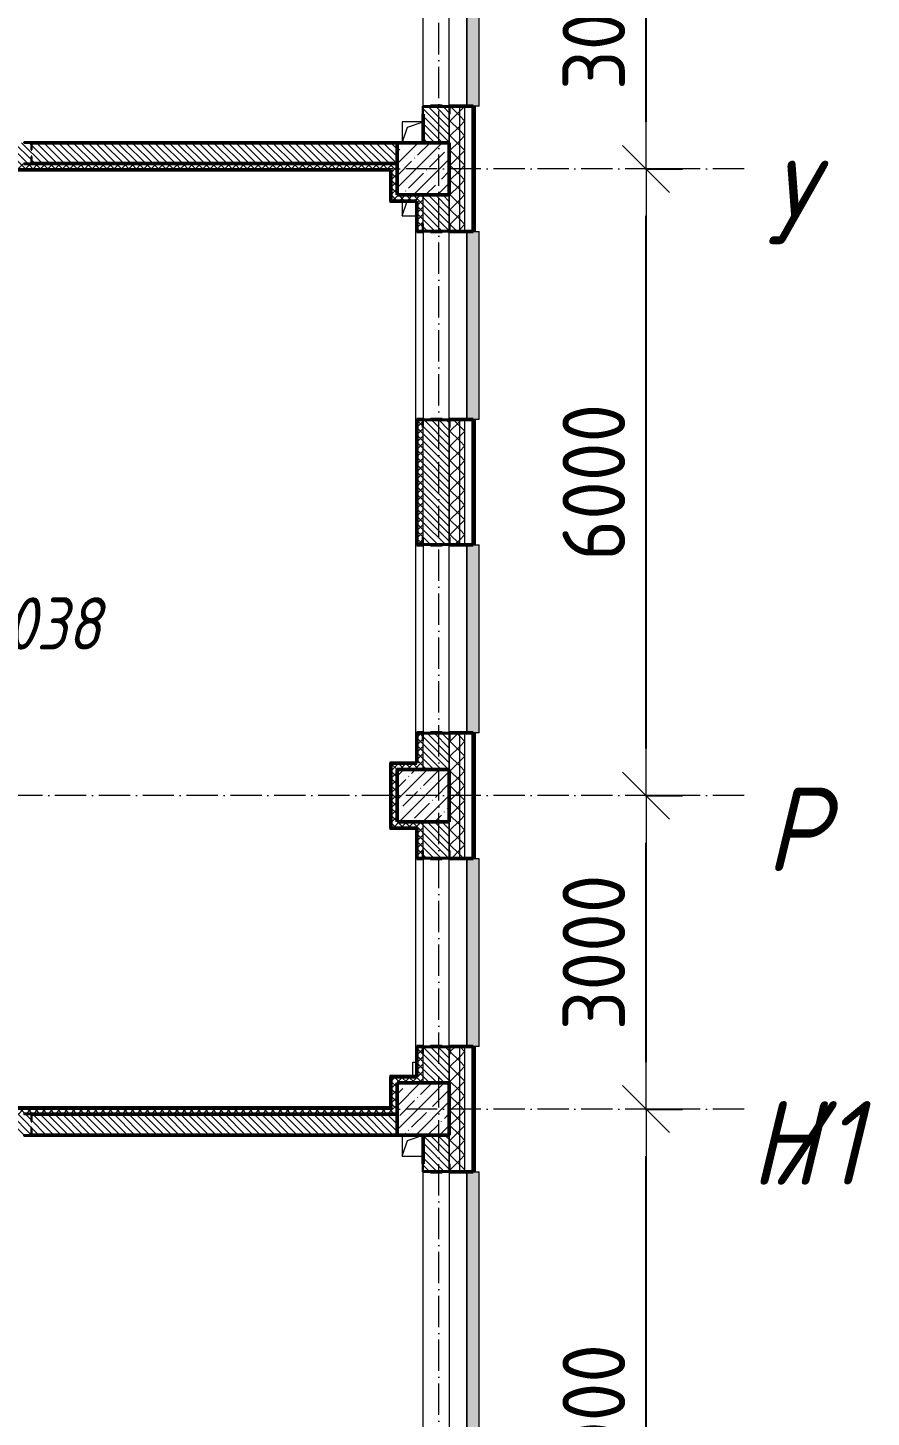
# Model space of a CAD drawing. Header units: millimetres. Extents: x 2294 to 908349, y -83289 to 219220.
# Drawn here: x 104775 to 112855, y 28406 to 41706 of the extents above; entities that cross this region are included whole.
import ezdxf

# ---------------------------------------------------------------- set-up
doc = ezdxf.new("R2010")
doc.units = ezdxf.units.MM
doc.linetypes.add('50_200_ШТРИХ_1Т_ш5_п1_п1_', pattern=[700, 500, -100, 0, -100])
for name, color, linetype, lineweight in [('A-____-____-DIMS', 7, 'Continuous', 9), ('A-FLOR-____-OTLN', 7, 'Continuous', 9), ('A-GENM-____-MCUT', 7, 'Continuous', 25), ('A-GENM-____-OTLN', 7, 'Continuous', 9), ('A-GENM-____-OTLN-1', 7, 'Continuous', 25), ('A-GLAZ-____-OTLN', 7, 'Continuous', 9), ('A-WALL-____-MCUT-2', 7, 'Continuous', 50), ('A-WALL-____-MCUT-3', 7, 'Continuous', 9), ('A-WALL-____-OTLN', 7, 'Continuous', 9), ('A-WALL-____-PATT-1', 7, 'Continuous', 9), ('A-WALL-FNSH-MCUT-1', 7, 'Continuous', 9), ('S-COLS-____-MCUT', 7, 'Continuous', 50), ('S-COLS-____-OTLN', 7, 'Continuous', 9), ('S-GRID-____-IDEN', 7, 'Continuous', 9), ('S-GRID-____-OTLN-1', 7, '50_200_ШТРИХ_1Т_ш5_п1_п1_', 9), ('Марки помещений', 7, 'Continuous', 9)]:
    doc.layers.add(name, color=color, linetype=linetype, lineweight=lineweight)
doc.layers.add('A-GLAZ-____-OTLN-1', color=7, linetype='Continuous', lineweight=9, true_color=0xc0c0c0)
doc.layers.add('A-WALL-____-PATT-2', color=7, linetype='Continuous', lineweight=9, true_color=0x787878)
doc.styles.add('ISOCPEUR_I', font='isocpeui.ttf', dxfattribs={"width": 0.9, "height": 2.5})
doc.styles.add('ISOCPEUR_I_3', font='isocpeui.ttf', dxfattribs={"width": 0.85, "height": 2.2})
doc.styles.add('СПДС', font='isocpeur.ttf', dxfattribs={"width": 0.9})
doc.dimstyles.new('Размера А3', dxfattribs={"dimtxt": 800, "dimasz": 450, "dimexe": 350, "dimexo": 100, "dimgap": 200, "dimtad": 1, "dimdec": 0, "dimrnd": 10, "dimzin": 0, "dimdsep": 46, "dimtxsty": 'СПДС', "dimblk": 'ARROWHEAD_6', "dimcen": 1, "dimclrd": 5, "dimclre": 5, "dimclrt": 5, "dimazin": 0, "dimtfac": 1, "dimtdec": 0, "dimtmove": 2, "dimatfit": 3, "dimfxl": 1, "dimtolj": 1, "dimtzin": 0, "dimarcsym": 0})
pattern_1 = [(135, (7562.787, 6025.276), (-35.35534, -35.35534), [])]
pattern_2 = [(45, (7562.787, 6025.276), (-35.35534, 35.35534), []), (135, (7562.787, 6025.276), (-35.35534, -35.35534), [])]
pattern_3 = [(45, (7562.79, 6025.28), (-70.71068, 70.71068), []), (135, (7562.79, 6025.28), (-70.71068, -70.71068), [])]

# ---------------------------------------------------------------- blocks, each defined once
blk = doc.blocks.new('BSC_Колонна _Прямоугольная - 500х500-V26-АР1_План отверстий 2 этажа в осях 1-64_А-ГГ')
at = {"layer": 'S-COLS-____-OTLN'}
h = blk.add_hatch(dxfattribs=at)
h.set_pattern_fill('FP_55', color=256, style=0, pattern_type=2)
h.set_pattern_definition([(45, (-101000, -25331.04), (-114.04925, 114.04925), []), (45, (-100885.95, -25331.04), (-114.04925, 114.04925), [201.613, -40.323, 3.353, -36.97])])
h.paths.add_polyline_path([(-250, -250), (250, -250), (250, 250), (-250, 250)], flags=0)
at = {"layer": 'S-COLS-____-MCUT'}
for p, q in [((250, 250), (-250, 250)), ((-250, 250), (-250, -250)), ((250, -250), (250, 250)), ((-250, -250), (250, -250))]:
    blk.add_line(p, q, dxfattribs=at)
blk = doc.blocks.new('BSC_Колонна _Прямоугольная - 500х500-V28-АР1_План отверстий 2 этажа в осях 1-64_А-ГГ')
at = {"layer": 'S-COLS-____-OTLN'}
h = blk.add_hatch(dxfattribs=at)
h.set_pattern_fill('FP_57', color=256, style=0, pattern_type=2)
h.set_pattern_definition([(45, (-101000, -34331.04), (-114.04925, 114.04925), []), (45, (-100885.95, -34331.04), (-114.04925, 114.04925), [201.613, -40.323, 3.353, -36.97])])
h.paths.add_polyline_path([(-250, -250), (250, -250), (250, 250), (-250, 250), (-250, -55)], flags=0)
at = {"layer": 'S-COLS-____-MCUT'}
for p, q in [((250, 250), (-250, 250)), ((-250, 250), (-250, -250)), ((250, -250), (250, 250)), ((-250, -250), (250, -250))]:
    blk.add_line(p, q, dxfattribs=at)
blk = doc.blocks.new('BSC_Колонна _Прямоугольная - 500х500-V34-АР1_План отверстий 2 этажа в осях 1-64_А-ГГ')
at = {"layer": 'S-COLS-____-OTLN'}
h = blk.add_hatch(dxfattribs=at)
h.set_pattern_fill('FP_63', color=256, style=0, pattern_type=2)
h.set_pattern_definition([(45, (-101000, -28331.04), (-114.04925, 114.04925), []), (45, (-100885.95, -28331.04), (-114.04925, 114.04925), [201.613, -40.323, 3.353, -36.97])])
h.paths.add_polyline_path([(-250, -250), (250, -250), (250, 250), (-250, 250), (-250, -75)], flags=0)
at = {"layer": 'S-COLS-____-MCUT'}
for p, q in [((250, 250), (-250, 250)), ((-250, 250), (-250, -250)), ((250, -250), (250, 250)), ((-250, -250), (250, -250))]:
    blk.add_line(p, q, dxfattribs=at)
blk = doc.blocks.new('Фахверк_СКБ_Уголок - 250_2700-27497298-АР1_План отверстий 2 этажа в осях 1-64_А-ГГ')
at = {"layer": 'A-GENM-____-MCUT'}
for p, q in [((200, 181), (125, 181)), ((125, 181), (125, 106)), ((131, 106), (131, 175)), ((131, 175), (200, 175)), ((200, 175), (200, 181)), ((125, 106), (131, 106)), ((131, -6), (125, -6)), ((125, -6), (125, -81)), ((125, -81), (200, -81)), ((131, -75), (131, -6)), ((200, -75), (131, -75)), ((200, -81), (200, -75))]:
    blk.add_line(p, q, dxfattribs=at)
blk = doc.blocks.new('Фахверк_СКБ_Уголок - 200_3550-28267367-АР1_План отверстий 2 этажа в осях 1-64_А-ГГ')
at = {"layer": 'A-GENM-____-MCUT'}
for p, q in [((200, 156), (125, 156)), ((125, 156), (125, 81)), ((131, 81), (131, 150)), ((131, 150), (200, 150)), ((200, 150), (200, 156)), ((125, 81), (131, 81)), ((131, 19), (125, 19)), ((125, 19), (125, -56)), ((131, -50), (131, 19)), ((125, -56), (200, -56)), ((200, -50), (131, -50)), ((200, -56), (200, -50))]:
    blk.add_line(p, q, dxfattribs=at)
blk = doc.blocks.new('AR_Отверстие прямоугольное _в плите_ - AR_Отверстие прямоугольное _в плите_-V168-АР1_План отверстий 2 этажа в осях 1-64_А-ГГ')
at = {"layer": 'A-GENM-____-OTLN'}
for p, q in [((100, 100), (-100, 100)), ((-100, 100), (-100, -100)), ((-100, -100), (-50, 50)), ((-50, 50), (100, 100))]:
    blk.add_line(p, q, dxfattribs=at)
blk = doc.blocks.new('AR_Отверстие прямоугольное _в плите_ - AR_Отверстие прямоугольное _в плите_-30511571-АР1_План отверстий 2 этажа в осях 1-64_А-ГГ')
at = {"layer": 'A-GENM-____-OTLN'}
for p, q in [((-100, 30), (-100, -100)), ((-100, -100), (-57, 30)), ((-100, -100), (30, -100))]:
    blk.add_line(p, q, dxfattribs=at)
blk = doc.blocks.new('AR_Отверстие прямоугольное _в плите_ - AR_Отверстие прямоугольное _в плите_-30511543-АР1_План отверстий 2 этажа в осях 1-64_А-ГГ')
at = {"layer": 'A-GENM-____-OTLN'}
for p, q in [((-100, 100), (-100, -100)), ((-100, -100), (-50, 50)), ((-50, 50), (100, 100)), ((-100, -100), (100, -100))]:
    blk.add_line(p, q, dxfattribs=at)
blk = doc.blocks.new('Отлив_СКБ - Отлив витража_120_НВФ-V194-АР1_План отверстий 2 этажа в осях 1-64_А-ГГ')
at = {"layer": 'A-GLAZ-____-OTLN-1'}
for points in [[(1800, -2), (1800, 0), (0, 0), (0, -2), (1544, -2)], [(1544, -120), (1800, -120), (1800, -2), (0, -2), (0, -120)]]:
    blk.add_hatch(color=256, dxfattribs=at).paths.add_polyline_path(points, flags=0)
at = {"layer": 'A-GLAZ-____-OTLN'}
for p, q in [((0, 0), (1800, 0)), ((1800, -2), (0, -2)), ((0, -120), (0, -83)), ((0, -120), (1800, -120)), ((1800, -83), (1800, -120))]:
    blk.add_line(p, q, dxfattribs=at)
blk = doc.blocks.new('Отлив_СКБ - Отлив витража_120_НВФ-31885688-АР1_План отверстий 2 этажа в осях 1-64_А-ГГ')
at = {"layer": 'A-GLAZ-____-OTLN-1'}
for points in [[(4113, -2), (4800, -2), (4800, 0), (0, 0), (0, -2), (2345, -2)], [(4113, -120), (4800, -120), (4800, -2), (0, -2), (0, -120), (2345, -120)]]:
    blk.add_hatch(color=256, dxfattribs=at).paths.add_polyline_path(points, flags=0)
at = {"layer": 'A-GLAZ-____-OTLN'}
for p, q in [((0, 0), (4800, 0)), ((4800, -2), (0, -2)), ((0, -120), (0, -83)), ((0, -120), (4800, -120)), ((4800, -83), (4800, -120))]:
    blk.add_line(p, q, dxfattribs=at)
blk = doc.blocks.new('2floor')
at = {"layer": 'A-WALL-____-PATT-1'}
h = blk.add_hatch(dxfattribs=at)
h.set_pattern_fill('FP_1', color=256, style=0, pattern_type=2)
h.set_pattern_definition(pattern_3)
h.paths.add_polyline_path([(108913, 4006), (108913, 4956), (108819, 4956), (108819, 4881), (108813, 4881), (108813, 4006)], flags=0)
h.paths.add_polyline_path([(108819, 6756), (108913, 6756), (108913, 7956), (108819, 7956), (108819, 7881), (108813, 7881), (108813, 6831), (108819, 6831), (108819, 6761)], flags=0)
h.paths.add_polyline_path([(108819, 9756), (108913, 9756), (108913, 10956), (108819, 10956), (108819, 10881), (108813, 10881), (108813, 9831), (108819, 9831), (108819, 9762)], flags=0)
h.paths.add_polyline_path([(108913, 12756), (108913, 13956), (108819, 13956), (108819, 13881), (108813, 13881), (108813, 12831), (108819, 12831), (108819, 12756)], flags=0)
h.paths.add_polyline_path([(108913, 15756), (108913, 16956), (108819, 16956), (108819, 16881), (108813, 16881), (108813, 15831), (108819, 15831), (108819, 15756)], flags=0)
h.paths.add_polyline_path([(108913, 18756), (108913, 19956), (108819, 19956), (108819, 19881), (108813, 19881), (108813, 18831), (108819, 18831), (108819, 18756)], flags=0)
h.paths.add_polyline_path([(108819, 21756), (108913, 21756), (108913, 22956), (108819, 22956), (108819, 22881), (108813, 22881), (108813, 21831), (108819, 21831), (108819, 21762)], flags=0)
h.paths.add_polyline_path([(108819, 24756), (108913, 24756), (108913, 25956), (108819, 25956), (108819, 25881), (108813, 25881), (108813, 24831), (108819, 24831), (108819, 24762)], flags=0)
h.paths.add_polyline_path([(108913, 30756), (108913, 31956), (108819, 31956), (108819, 31881), (108813, 31881), (108813, 30831), (108819, 30831), (108819, 30756)], flags=0)
h.paths.add_polyline_path([(108819, 33756), (108913, 33756), (108913, 34956), (108819, 34956), (108819, 34881), (108813, 34881), (108813, 33831), (108819, 33831), (108819, 33762)], flags=0)
h.paths.add_polyline_path([(108819, 36756), (108913, 36756), (108913, 37956), (108819, 37956), (108819, 37881), (108813, 37881), (108813, 36831), (108819, 36831), (108819, 36762)], flags=0)
h.paths.add_polyline_path([(108913, 39756), (108913, 40956), (108819, 40956), (108819, 40881), (108813, 40881), (108813, 39831), (108819, 39831), (108819, 39756)], flags=0)
h.paths.add_polyline_path([(108819, 42756), (108913, 42756), (108913, 43956), (108819, 43956), (108819, 43881), (108813, 43881), (108813, 42831), (108819, 42831), (108819, 42762)], flags=0)
h.paths.add_polyline_path([(108913, 45756), (108913, 46956), (108819, 46956), (108819, 46881), (108813, 46881), (108813, 45831), (108819, 45831), (108819, 45756)], flags=0)
h.paths.add_polyline_path([(108819, 51756), (108913, 51756), (108913, 52821), (108813, 52821), (108813, 51831), (108819, 51831), (108819, 51762)], flags=0)
h = blk.add_hatch(dxfattribs=at)
h.set_pattern_fill('FP_1', color=256, style=0, pattern_type=2)
h.set_pattern_definition(pattern_3)
h.paths.add_polyline_path([(108913, 3956), (108963, 3956), (108963, 4956), (108913, 4956), (108913, 4006)], flags=0)
h.paths.add_polyline_path([(108913, 6756), (108963, 6756), (108963, 7956), (108913, 7956), (108913, 6761)], flags=0)
h.paths.add_polyline_path([(108963, 9756), (108963, 10956), (108913, 10956), (108913, 9756)], flags=0)
h.paths.add_polyline_path([(108913, 12756), (108963, 12756), (108963, 13956), (108913, 13956), (108913, 12781)], flags=0)
h.paths.add_polyline_path([(108913, 15756), (108963, 15756), (108963, 16956), (108913, 16956), (108913, 16221)], flags=0)
h.paths.add_polyline_path([(108963, 18756), (108963, 19956), (108913, 19956), (108913, 18756)], flags=0)
h.paths.add_polyline_path([(108913, 21756), (108963, 21756), (108963, 22956), (108913, 22956), (108913, 22241)], flags=0)
h.paths.add_polyline_path([(108913, 24756), (108963, 24756), (108963, 25956), (108913, 25956), (108913, 25681)], flags=0)
h.paths.add_polyline_path([(108963, 30756), (108963, 31956), (108913, 31956), (108913, 30756)], flags=0)
h.paths.add_polyline_path([(108963, 33756), (108963, 34956), (108913, 34956), (108913, 33756)], flags=0)
h.paths.add_polyline_path([(108963, 36756), (108963, 37956), (108913, 37956), (108913, 36756)], flags=0)
h.paths.add_polyline_path([(108963, 39756), (108963, 40956), (108913, 40956), (108913, 39756)], flags=0)
h.paths.add_polyline_path([(108913, 42756), (108963, 42756), (108963, 43956), (108913, 43956), (108913, 42881)], flags=0)
h.paths.add_polyline_path([(108963, 45756), (108963, 46956), (108913, 46956), (108913, 45756)], flags=0)
h.paths.add_polyline_path([(108913, 51756), (108963, 51756), (108963, 52821), (108913, 52821), (108913, 52341)], flags=0)
h = blk.add_hatch(dxfattribs=at)
h.set_pattern_fill('FP_3', color=256, style=0, pattern_type=2)
h.set_pattern_definition([(45, (7562.79, 6025.28), (-85.53659, 85.53659), []), (45, (7619.81, 6025.28), (-85.53659, 85.53659), [])])
h.paths.add_polyline_path([(109043, 3856), (109063, 3856), (109063, 4956), (109043, 4956), (109043, 3876)], flags=0)
h.paths.add_polyline_path([(109063, 6756), (109063, 7956), (109043, 7956), (109043, 6756)], flags=0)
h.paths.add_polyline_path([(109063, 9756), (109063, 10956), (109043, 10956), (109043, 9756)], flags=0)
h.paths.add_polyline_path([(109063, 12756), (109063, 13956), (109043, 13956), (109043, 12756)], flags=0)
h.paths.add_polyline_path([(109043, 15756), (109063, 15756), (109063, 16956), (109043, 16956), (109043, 16221)], flags=0)
h.paths.add_polyline_path([(109043, 18756), (109063, 18756), (109063, 19956), (109043, 19956), (109043, 18801)], flags=0)
h.paths.add_polyline_path([(109043, 21756), (109063, 21756), (109063, 22956), (109043, 22956), (109043, 22241)], flags=0)
h.paths.add_polyline_path([(109043, 24756), (109063, 24756), (109063, 25956), (109043, 25956), (109043, 25681)], flags=0)
h.paths.add_polyline_path([(109063, 30756), (109063, 31956), (109043, 31956), (109043, 30756)], flags=0)
h.paths.add_polyline_path([(109043, 33756), (109063, 33756), (109063, 34956), (109043, 34956), (109043, 34281)], flags=0)
h.paths.add_polyline_path([(109043, 36756), (109063, 36756), (109063, 37956), (109043, 37956), (109043, 37721)], flags=0)
h.paths.add_polyline_path([(109043, 39756), (109063, 39756), (109063, 40956), (109043, 40956), (109043, 40301)], flags=0)
h.paths.add_polyline_path([(109063, 42756), (109063, 43956), (109043, 43956), (109043, 42756)], flags=0)
h.paths.add_polyline_path([(109043, 45756), (109063, 45756), (109063, 46956), (109043, 46956), (109043, 46321)], flags=0)
h.paths.add_polyline_path([(109063, 51756), (109063, 52821), (109043, 52821), (109043, 51756)], flags=0)
h = blk.add_hatch(dxfattribs=at)
h.set_pattern_fill('FP_6', color=256, style=0, pattern_type=2)
h.set_pattern_definition(pattern_1)
h.paths.add_polyline_path([(108744, 40606), (108813, 40606), (108813, 40950), (108744, 40950), (108744, 40956), (108632, 40956), (108632, 40950), (108563, 40950), (108563, 40606)], flags=0)
h.paths.add_polyline_path([(108744, 42756), (108744, 42762), (108813, 42762), (108813, 43106), (108563, 43106), (108563, 42762), (108632, 42762), (108632, 42756)], flags=0)
h = blk.add_hatch(dxfattribs=at)
h.set_pattern_fill('FP_6', color=256, style=0, pattern_type=2)
h.set_pattern_definition(pattern_1)
h.paths.add_polyline_path([(108313, 40406), (108313, 40606), (104813, 40606), (104813, 40537), (104807, 40537), (104807, 40606), (101313, 40606), (101313, 40406), (104807, 40406), (104807, 40475), (104813, 40475), (104813, 40406), (108295, 40406)], flags=0)
h = blk.add_hatch(dxfattribs=at)
h.set_pattern_fill('FP_6', color=256, style=0, pattern_type=2)
h.set_pattern_definition(pattern_1)
h.paths.add_polyline_path([(108744, 34606), (108813, 34606), (108813, 34950), (108744, 34950), (108744, 34956), (108632, 34956), (108632, 34950), (108563, 34950), (108563, 34606), (108736, 34606)], flags=0)
h.paths.add_polyline_path([(108744, 36756), (108744, 36762), (108813, 36762), (108813, 37950), (108744, 37950), (108744, 37956), (108632, 37956), (108632, 37950), (108563, 37950), (108563, 36762), (108632, 36762), (108632, 36756)], flags=0)
h.paths.add_polyline_path([(108744, 39756), (108744, 39762), (108813, 39762), (108813, 40106), (108563, 40106), (108563, 39762), (108632, 39762), (108632, 39756), (108736, 39756)], flags=0)
h = blk.add_hatch(dxfattribs=at)
h.set_pattern_fill('FP_6', color=256, style=0, pattern_type=2)
h.set_pattern_definition(pattern_1)
h.paths.add_polyline_path([(108736, 31606), (108813, 31606), (108813, 31950), (108744, 31950), (108744, 31956), (108632, 31956), (108632, 31950), (108563, 31950), (108563, 31606)], flags=0)
h.paths.add_polyline_path([(108736, 33756), (108744, 33756), (108744, 33762), (108813, 33762), (108813, 34106), (108563, 34106), (108563, 33762), (108632, 33762), (108632, 33756)], flags=0)
h = blk.add_hatch(dxfattribs=at)
h.set_pattern_fill('FP_6', color=256, style=0, pattern_type=2)
h.set_pattern_definition(pattern_1)
h.paths.add_polyline_path([(108295, 31106), (108313, 31106), (108313, 31306), (104813, 31306), (104813, 31237), (104807, 31237), (104807, 31306), (101313, 31306), (101313, 31106), (104807, 31106), (104807, 31175), (104813, 31175), (104813, 31106), (106527, 31106)], flags=0)
h = blk.add_hatch(dxfattribs=at)
h.set_pattern_fill('FP_6', color=256, style=0, pattern_type=2)
h.set_pattern_definition(pattern_1)
h.paths.add_polyline_path([(108563, 25606), (108813, 25606), (108813, 25950), (108744, 25950), (108744, 25956), (108632, 25956), (108632, 25950), (108563, 25950), (108563, 25681)], flags=0)
h.paths.add_polyline_path([(108744, 30756), (108744, 30762), (108813, 30762), (108813, 31106), (108563, 31106), (108563, 30762), (108632, 30762), (108632, 30756)], flags=0)
at = {"layer": 'A-WALL-____-PATT-2'}
h = blk.add_hatch(dxfattribs=at)
h.set_pattern_fill('FP_7', color=256, style=0, pattern_type=2)
h.set_pattern_definition(pattern_2)
h.paths.add_polyline_path([(108243, 40346), (108253, 40346), (108253, 40406), (104813, 40406), (104813, 40400), (104738, 40400), (104738, 40406), (101473, 40406), (101473, 40346), (106527, 40346)], flags=0)
h = blk.add_hatch(dxfattribs=at)
h.set_pattern_fill('FP_7', color=256, style=0, pattern_type=2)
h.set_pattern_definition(pattern_2)
h.paths.add_polyline_path([(108313, 40046), (108313, 40406), (108253, 40406), (108253, 40046), (108295, 40046)], flags=0)
h = blk.add_hatch(dxfattribs=at)
h.set_pattern_fill('FP_7', color=256, style=0, pattern_type=2)
h.set_pattern_definition(pattern_2)
h.paths.add_polyline_path([(108313, 40046), (108503, 40046), (108503, 40106), (108313, 40106)], flags=0)
h = blk.add_hatch(dxfattribs=at)
h.set_pattern_fill('FP_7', color=256, style=0, pattern_type=2)
h.set_pattern_definition(pattern_2)
h.paths.add_polyline_path([(108503, 34606), (108563, 34606), (108563, 34881), (108557, 34881), (108557, 34956), (108503, 34956), (108503, 34666)], flags=0)
h.paths.add_polyline_path([(108503, 36756), (108557, 36756), (108557, 36831), (108563, 36831), (108563, 37881), (108557, 37881), (108557, 37956), (108503, 37956), (108503, 36762)], flags=0)
h.paths.add_polyline_path([(108557, 39756), (108557, 39831), (108563, 39831), (108563, 40106), (108503, 40106), (108503, 39756)], flags=0)
h = blk.add_hatch(dxfattribs=at)
h.set_pattern_fill('FP_7', color=256, style=0, pattern_type=2)
h.set_pattern_definition(pattern_2)
h.paths.add_polyline_path([(108313, 34106), (108313, 34666), (108253, 34666), (108253, 34106), (108295, 34106)], flags=0)
h = blk.add_hatch(dxfattribs=at)
h.set_pattern_fill('FP_7', color=256, style=0, pattern_type=2)
h.set_pattern_definition(pattern_2)
h.paths.add_polyline_path([(108503, 34606), (108503, 34666), (108313, 34666), (108313, 34606), (108493, 34606)], flags=0)
h = blk.add_hatch(dxfattribs=at)
h.set_pattern_fill('FP_7', color=256, style=0, pattern_type=2)
h.set_pattern_definition(pattern_2)
h.paths.add_polyline_path([(108295, 34046), (108503, 34046), (108503, 34106), (108253, 34106), (108253, 34046)], flags=0)
h = blk.add_hatch(dxfattribs=at)
h.set_pattern_fill('FP_7', color=256, style=0, pattern_type=2)
h.set_pattern_definition(pattern_2)
h.paths.add_polyline_path([(108503, 31606), (108563, 31606), (108563, 31881), (108557, 31881), (108557, 31956), (108503, 31956), (108503, 31666)], flags=0)
h.paths.add_polyline_path([(108503, 33756), (108557, 33756), (108557, 33831), (108563, 33831), (108563, 34106), (108503, 34106), (108503, 33762)], flags=0)
h = blk.add_hatch(dxfattribs=at)
h.set_pattern_fill('FP_7', color=256, style=0, pattern_type=2)
h.set_pattern_definition(pattern_2)
h.paths.add_polyline_path([(108253, 31306), (108313, 31306), (108313, 31666), (108253, 31666), (108253, 31366)], flags=0)
h = blk.add_hatch(dxfattribs=at)
h.set_pattern_fill('FP_7', color=256, style=0, pattern_type=2)
h.set_pattern_definition(pattern_2)
h.paths.add_polyline_path([(108503, 31606), (108503, 31666), (108313, 31666), (108313, 31606), (108493, 31606)], flags=0)
h = blk.add_hatch(dxfattribs=at)
h.set_pattern_fill('FP_7', color=256, style=0, pattern_type=2)
h.set_pattern_definition(pattern_2)
h.paths.add_polyline_path([(108253, 31306), (108253, 31366), (101373, 31366), (101373, 31306), (104738, 31306), (104738, 31312), (104813, 31312), (104813, 31306), (108243, 31306)], flags=0)
at = {"layer": 'A-FLOR-____-OTLN'}
for p, q in [((108463, 31806), (108493, 31806)), ((108463, 31676), (108463, 31806))]:
    blk.add_line(p, q, dxfattribs=at)
at = {"layer": 'A-WALL-____-MCUT-2'}
for p, q in [((108563, 40881), (108563, 40606)), ((108744, 40956), (108632, 40956)), ((109043, 40956), (108819, 40956)), ((109043, 39756), (109043, 40956)), ((108313, 40606), (104813, 40606)), ((101473, 40346), (108253, 40346)), ((104813, 40406), (108313, 40406)), ((108253, 40046), (108253, 40346)), ((108503, 40046), (108253, 40046)), ((108503, 39756), (108503, 40046)), ((108503, 39756), (108557, 39756)), ((108632, 39756), (108744, 39756)), ((108819, 39756), (109043, 39756)), ((108557, 37956), (108503, 37956)), ((108503, 36756), (108503, 37956)), ((108744, 37956), (108632, 37956)), ((109043, 37956), (108819, 37956)), ((109043, 36756), (109043, 37956)), ((108503, 36756), (108557, 36756)), ((108632, 36756), (108744, 36756)), ((108819, 36756), (109043, 36756)), ((108557, 34956), (108503, 34956)), ((108503, 34666), (108503, 34956)), ((108744, 34956), (108632, 34956)), ((109043, 34956), (108819, 34956)), ((109043, 33756), (109043, 34956)), ((108253, 34666), (108253, 34046)), ((108503, 34666), (108253, 34666)), ((108253, 34046), (108503, 34046)), ((108503, 33756), (108503, 34046)), ((108503, 33756), (108557, 33756)), ((108632, 33756), (108744, 33756)), ((108819, 33756), (109043, 33756)), ((108557, 31956), (108503, 31956)), ((108503, 31666), (108503, 31956)), ((108744, 31956), (108632, 31956)), ((109043, 31956), (108819, 31956)), ((109043, 30756), (109043, 31956)), ((108253, 31666), (108503, 31666)), ((108253, 31366), (108253, 31666)), ((108253, 31366), (101373, 31366)), ((108313, 31306), (104813, 31306)), ((104813, 31106), (108313, 31106)), ((108563, 31106), (108563, 30831)), ((108632, 30756), (108744, 30756)), ((108819, 30756), (109043, 30756))]:
    blk.add_line(p, q, dxfattribs=at)
at = {"layer": 'A-WALL-____-MCUT-3'}
for p, q in [((108813, 40606), (108813, 40881)), ((108813, 40881), (108813, 40606)), ((108913, 39756), (108913, 40956)), ((108963, 39756), (108963, 40956)), ((108563, 39831), (108563, 40106)), ((108813, 39831), (108813, 40106)), ((108813, 40106), (108813, 39831)), ((108913, 36756), (108913, 37956)), ((108963, 36756), (108963, 37956)), ((108563, 36831), (108563, 37881)), ((108813, 36831), (108813, 37881)), ((108813, 37881), (108813, 36831)), ((108563, 34606), (108563, 34881)), ((108813, 34606), (108813, 34881)), ((108813, 34881), (108813, 34606)), ((108913, 33756), (108913, 34956)), ((108963, 33756), (108963, 34956)), ((108563, 33831), (108563, 34106)), ((108813, 33831), (108813, 34106)), ((108813, 34106), (108813, 33831)), ((108913, 30756), (108913, 31956)), ((108963, 30756), (108963, 31956)), ((108563, 31606), (108563, 31881)), ((108813, 31606), (108813, 31881)), ((108813, 31881), (108813, 31606)), ((108813, 30831), (108813, 31106)), ((108813, 31106), (108813, 30831))]:
    blk.add_line(p, q, dxfattribs=at)
at = {"layer": 'A-WALL-____-OTLN'}
for p, q in [((108563, 40956), (108563, 42756)), ((108813, 40956), (108813, 42756)), ((108493, 37956), (108493, 39756)), ((108563, 39756), (108563, 37956)), ((108813, 37956), (108813, 39756)), ((108493, 34956), (108493, 36756)), ((108563, 36756), (108563, 34956)), ((108813, 34956), (108813, 36756)), ((108493, 31956), (108493, 33756)), ((108563, 33756), (108563, 31956)), ((108813, 31956), (108813, 33756)), ((108563, 25956), (108563, 30756)), ((108813, 30756), (108813, 30756)), ((108813, 30756), (108813, 25956))]:
    blk.add_line(p, q, dxfattribs=at)
at = {"layer": 'A-WALL-FNSH-MCUT-1'}
for p, q in [((109063, 40956), (109043, 40956)), ((109043, 40956), (109043, 39756)), ((109063, 39756), (109063, 40956)), ((101483, 40336), (108243, 40336)), ((108243, 40336), (108243, 40036)), ((108243, 40036), (108493, 40036)), ((108493, 40036), (108493, 39756)), ((108493, 39756), (108503, 39756)), ((109043, 39756), (109063, 39756)), ((108493, 37956), (108493, 36756)), ((108503, 37956), (108493, 37956)), ((109063, 37956), (109043, 37956)), ((109043, 37956), (109043, 36756)), ((109063, 36756), (109063, 37956)), ((108493, 36756), (108503, 36756)), ((109043, 36756), (109063, 36756)), ((108493, 34956), (108493, 34676)), ((108503, 34956), (108493, 34956)), ((109063, 34956), (109043, 34956)), ((109043, 34956), (109043, 33756)), ((109063, 33756), (109063, 34956)), ((108243, 34676), (108243, 34036)), ((108493, 34676), (108243, 34676)), ((108243, 34036), (108493, 34036)), ((108493, 34036), (108493, 33756)), ((108493, 33756), (108503, 33756)), ((109043, 33756), (109063, 33756)), ((108493, 31956), (108493, 31676)), ((108503, 31956), (108493, 31956)), ((109063, 31956), (109043, 31956)), ((109043, 31956), (109043, 30756)), ((109063, 30756), (109063, 31956)), ((108493, 31676), (108243, 31676)), ((108243, 31676), (108243, 31376)), ((108243, 31376), (101383, 31376)), ((109043, 30756), (109063, 30756))]:
    blk.add_line(p, q, dxfattribs=at)
at = {"layer": 'A-GENM-____-OTLN'}
for name, p in [('AR_Отверстие прямоугольное _в плите_ - AR_Отверстие прямоугольное _в плите_-V168-АР1_План отверстий 2 этажа в осях 1-64_А-ГГ', (108463, 40706)), ('AR_Отверстие прямоугольное _в плите_ - AR_Отверстие прямоугольное _в плите_-30511571-АР1_План отверстий 2 этажа в осях 1-64_А-ГГ', (108463, 40006)), ('AR_Отверстие прямоугольное _в плите_ - AR_Отверстие прямоугольное _в плите_-30511543-АР1_План отверстий 2 этажа в осях 1-64_А-ГГ', (108463, 31006))]:
    blk.add_blockref(name, p, dxfattribs=at)
at = {"layer": 'A-GENM-____-OTLN-1'}
for name, p, rotation in [('Фахверк_СКБ_Уголок - 250_2700-27497298-АР1_План отверстий 2 этажа в осях 1-64_А-ГГ', (108638, 41081), 270), ('Фахверк_СКБ_Уголок - 200_3550-28267367-АР1_План отверстий 2 этажа в осях 1-64_А-ГГ', (104938, 40556), 180), ('Фахверк_СКБ_Уголок - 250_2700-27497298-АР1_План отверстий 2 этажа в осях 1-64_А-ГГ', (108738, 39631), 90), ('Фахверк_СКБ_Уголок - 250_2700-27497298-АР1_План отверстий 2 этажа в осях 1-64_А-ГГ', (108638, 38081), 269.9999999999999), ('Фахверк_СКБ_Уголок - 250_2700-27497298-АР1_План отверстий 2 этажа в осях 1-64_А-ГГ', (108738, 36631), 89.9999999999999), ('Фахверк_СКБ_Уголок - 250_2700-27497298-АР1_План отверстий 2 этажа в осях 1-64_А-ГГ', (108638, 35081), 269.9999999999999), ('Фахверк_СКБ_Уголок - 250_2700-27497298-АР1_План отверстий 2 этажа в осях 1-64_А-ГГ', (108738, 33631), 89.9999999999999), ('Фахверк_СКБ_Уголок - 250_2700-27497298-АР1_План отверстий 2 этажа в осях 1-64_А-ГГ', (108638, 32081), 270), ('Фахверк_СКБ_Уголок - 200_3550-28267367-АР1_План отверстий 2 этажа в осях 1-64_А-ГГ', (104938, 31256), 180), ('Фахверк_СКБ_Уголок - 250_2700-27497298-АР1_План отверстий 2 этажа в осях 1-64_А-ГГ', (108738, 30631), 90)]:
    blk.add_blockref(name, p, dxfattribs=dict(at, rotation=rotation))
at = {"layer": 'A-GLAZ-____-OTLN', "rotation": 90}
for name, p in [('Отлив_СКБ - Отлив витража_120_НВФ-V194-АР1_План отверстий 2 этажа в осях 1-64_А-ГГ', (108980, 40956)), ('Отлив_СКБ - Отлив витража_120_НВФ-V194-АР1_План отверстий 2 этажа в осях 1-64_А-ГГ', (108980, 37956)), ('Отлив_СКБ - Отлив витража_120_НВФ-V194-АР1_План отверстий 2 этажа в осях 1-64_А-ГГ', (108980, 34956)), ('Отлив_СКБ - Отлив витража_120_НВФ-V194-АР1_План отверстий 2 этажа в осях 1-64_А-ГГ', (108980, 31956)), ('Отлив_СКБ - Отлив витража_120_НВФ-31885688-АР1_План отверстий 2 этажа в осях 1-64_А-ГГ', (108980, 25956))]:
    blk.add_blockref(name, p, dxfattribs=at)
at = {"layer": 'S-COLS-____-OTLN'}
for name, p in [('BSC_Колонна _Прямоугольная - 500х500-V28-АР1_План отверстий 2 этажа в осях 1-64_А-ГГ', (108563, 40356)), ('BSC_Колонна _Прямоугольная - 500х500-V34-АР1_План отверстий 2 этажа в осях 1-64_А-ГГ', (108563, 34356)), ('BSC_Колонна _Прямоугольная - 500х500-V26-АР1_План отверстий 2 этажа в осях 1-64_А-ГГ', (108563, 31356))]:
    blk.add_blockref(name, p, dxfattribs=at)
at = {"layer": 'Марки помещений', "insert": (104150, 36254), "char_height": 500, "width": 785.65, "attachment_point": 1, "style": 'ISOCPEUR_I_3'}
blk.add_mtext('2.038', dxfattribs=at)
blk = doc.blocks.new('ARROWHEAD_6')
at = {"color": 0, "linetype": 'Continuous'}
for p, q in [((-0.5, -0.5), (0.5, 0.5)), ((0, 0), (-1, 0))]:
    blk.add_line(p, q, dxfattribs=at)
blk = doc.blocks.new('*D2703')
at = {"layer": 'A-____-____-DIMS', "color": 0, "lineweight": -2, "transparency": 16777216}
for p, q in [((268712, 31356), (269068, 31356)), ((268718, 25806), (268718, 30906)), ((268712, 25356), (269068, 25356))]:
    blk.add_line(p, q, dxfattribs=at)
at = {"layer": 'Defpoints', "color": 0, "transparency": 16777216}
for p in [(268612, 31356), (268718, 31356), (268612, 25356)]:
    blk.add_point(p, dxfattribs=at)
at = {"layer": 'A-____-____-DIMS', "color": 0, "lineweight": -2, "transparency": 16777216, "xscale": 450, "yscale": 450, "zscale": 450}
for p, rotation in [((268718, 31356), 90), ((268718, 25356), 270)]:
    blk.add_blockref('ARROWHEAD_6', p, dxfattribs=dict(at, rotation=rotation))
at = {"layer": 'A-____-____-DIMS', "color": 0, "transparency": 16777216, "insert": (268218, 28356), "char_height": 600, "attachment_point": 5, "rotation": 90, "style": 'СПДС'}
blk.add_mtext('\\A1;6000', dxfattribs=at)
blk = doc.blocks.new('*D2704')
at = {"layer": 'A-____-____-DIMS', "color": 0, "lineweight": -2, "transparency": 16777216}
for p, q in [((268712, 34356), (269068, 34356)), ((268718, 31806), (268718, 33906)), ((268712, 31356), (269068, 31356))]:
    blk.add_line(p, q, dxfattribs=at)
at = {"layer": 'Defpoints', "color": 0, "transparency": 16777216}
for p in [(268612, 34356), (268718, 34356), (268612, 31356)]:
    blk.add_point(p, dxfattribs=at)
at = {"layer": 'A-____-____-DIMS', "color": 0, "lineweight": -2, "transparency": 16777216, "xscale": 450, "yscale": 450, "zscale": 450}
for p, rotation in [((268718, 34356), 90), ((268718, 31356), 270)]:
    blk.add_blockref('ARROWHEAD_6', p, dxfattribs=dict(at, rotation=rotation))
at = {"layer": 'A-____-____-DIMS', "color": 0, "transparency": 16777216, "insert": (268218, 32856), "char_height": 600, "attachment_point": 5, "rotation": 90, "style": 'СПДС'}
blk.add_mtext('\\A1;3000', dxfattribs=at)
blk = doc.blocks.new('*D2705')
at = {"layer": 'A-____-____-DIMS', "color": 0, "lineweight": -2, "transparency": 16777216}
for p, q in [((268712, 40356), (269068, 40356)), ((268718, 34806), (268718, 39906)), ((268712, 34356), (269068, 34356))]:
    blk.add_line(p, q, dxfattribs=at)
at = {"layer": 'Defpoints', "color": 0, "transparency": 16777216}
for p in [(268612, 40356), (268718, 40356), (268612, 34356)]:
    blk.add_point(p, dxfattribs=at)
at = {"layer": 'A-____-____-DIMS', "color": 0, "lineweight": -2, "transparency": 16777216, "xscale": 450, "yscale": 450, "zscale": 450}
for p, rotation in [((268718, 40356), 90), ((268718, 34356), 270)]:
    blk.add_blockref('ARROWHEAD_6', p, dxfattribs=dict(at, rotation=rotation))
at = {"layer": 'A-____-____-DIMS', "color": 0, "transparency": 16777216, "insert": (268218, 37356), "char_height": 600, "attachment_point": 5, "rotation": 90, "style": 'СПДС'}
blk.add_mtext('\\A1;6000', dxfattribs=at)
blk = doc.blocks.new('*D2706')
at = {"layer": 'A-____-____-DIMS', "color": 0, "lineweight": -2, "transparency": 16777216}
for p, q in [((268712, 43356), (269068, 43356)), ((268718, 40806), (268718, 42906)), ((268712, 40356), (269068, 40356))]:
    blk.add_line(p, q, dxfattribs=at)
at = {"layer": 'Defpoints', "color": 0, "transparency": 16777216}
for p in [(268612, 43356), (268718, 43356), (268612, 40356)]:
    blk.add_point(p, dxfattribs=at)
at = {"layer": 'A-____-____-DIMS', "color": 0, "lineweight": -2, "transparency": 16777216, "xscale": 450, "yscale": 450, "zscale": 450}
for p, rotation in [((268718, 43356), 90), ((268718, 40356), 270)]:
    blk.add_blockref('ARROWHEAD_6', p, dxfattribs=dict(at, rotation=rotation))
at = {"layer": 'A-____-____-DIMS', "color": 0, "transparency": 16777216, "insert": (268218, 41856), "char_height": 600, "attachment_point": 5, "rotation": 90, "style": 'СПДС'}
blk.add_mtext('\\A1;3000', dxfattribs=at)
blk = doc.blocks.new('3osi')
at = {"layer": 'S-GRID-____-OTLN-1', "color": 251, "ltscale": 0.6, "true_color": 0x636466}
for p, q in [((266733.5, 1542.7), (266733.5, 55906.2)), ((269657.9, 40356.3), (258604.8, 40356.3)), ((269657.9, 34356.3), (258604.8, 34356.3)), ((269657.9, 31356.3), (258604.8, 31356.3))]:
    blk.add_line(p, q, dxfattribs=at)
at = {"layer": 'S-GRID-____-IDEN', "char_height": 800, "attachment_point": 1, "style": 'ISOCPEUR_I'}
for s, insert, width in [('\\fISOCPEUR|b0|i1|c204|p34|;\\W.9;У', (269865.1, 40432.4), 223.671), ('\\fISOCPEUR|b0|i1|c204|p34|;\\W.9;Р', (269865.1, 34432.4), 223.671), ('\\fISOCPEUR|b0|i1|c204|p34|;\\W.9;Н', (269722.4, 31432.4), 223.671), ('/1', (269907, 31432.4), 346.329)]:
    blk.add_mtext(s, dxfattribs=dict(at, insert=insert, width=width))
at = {"layer": 'A-____-____-DIMS'}
for base, p1, p2, picture, middle in [((268717.7, 43356.3), (268611.7, 40356.3), (268611.7, 43356.3), '*D2706', (268217.7, 41856.3)), ((268717.7, 40356.3), (268611.7, 34356.3), (268611.7, 40356.3), '*D2705', (268217.7, 37356.3)), ((268717.7, 34356.3), (268611.7, 31356.3), (268611.7, 34356.3), '*D2704', (268217.7, 32856.3)), ((268717.7, 31356.3), (268611.7, 25356.3), (268611.7, 31356.3), '*D2703', (268217.7, 28356.3))]:
    dim = blk.add_linear_dim(base=base, p1=p1, p2=p2, angle=90, dimstyle='Размера А3', override={"dimtxt": 600, "dimclrd": 0, "dimclre": 0, "dimclrt": 0}, dxfattribs=at)
    dim.commit()
    dim.dimension.update_dxf_attribs({"geometry": picture, "text_midpoint": middle})

msp = doc.modelspace()

# ---------------------------------------------------------------- block references
for name, p in [('3osi', (-158020.7, 0)), ('2floor', (0, 0))]:
    msp.add_blockref(name, p)

doc.saveas('drawing.dxf')
